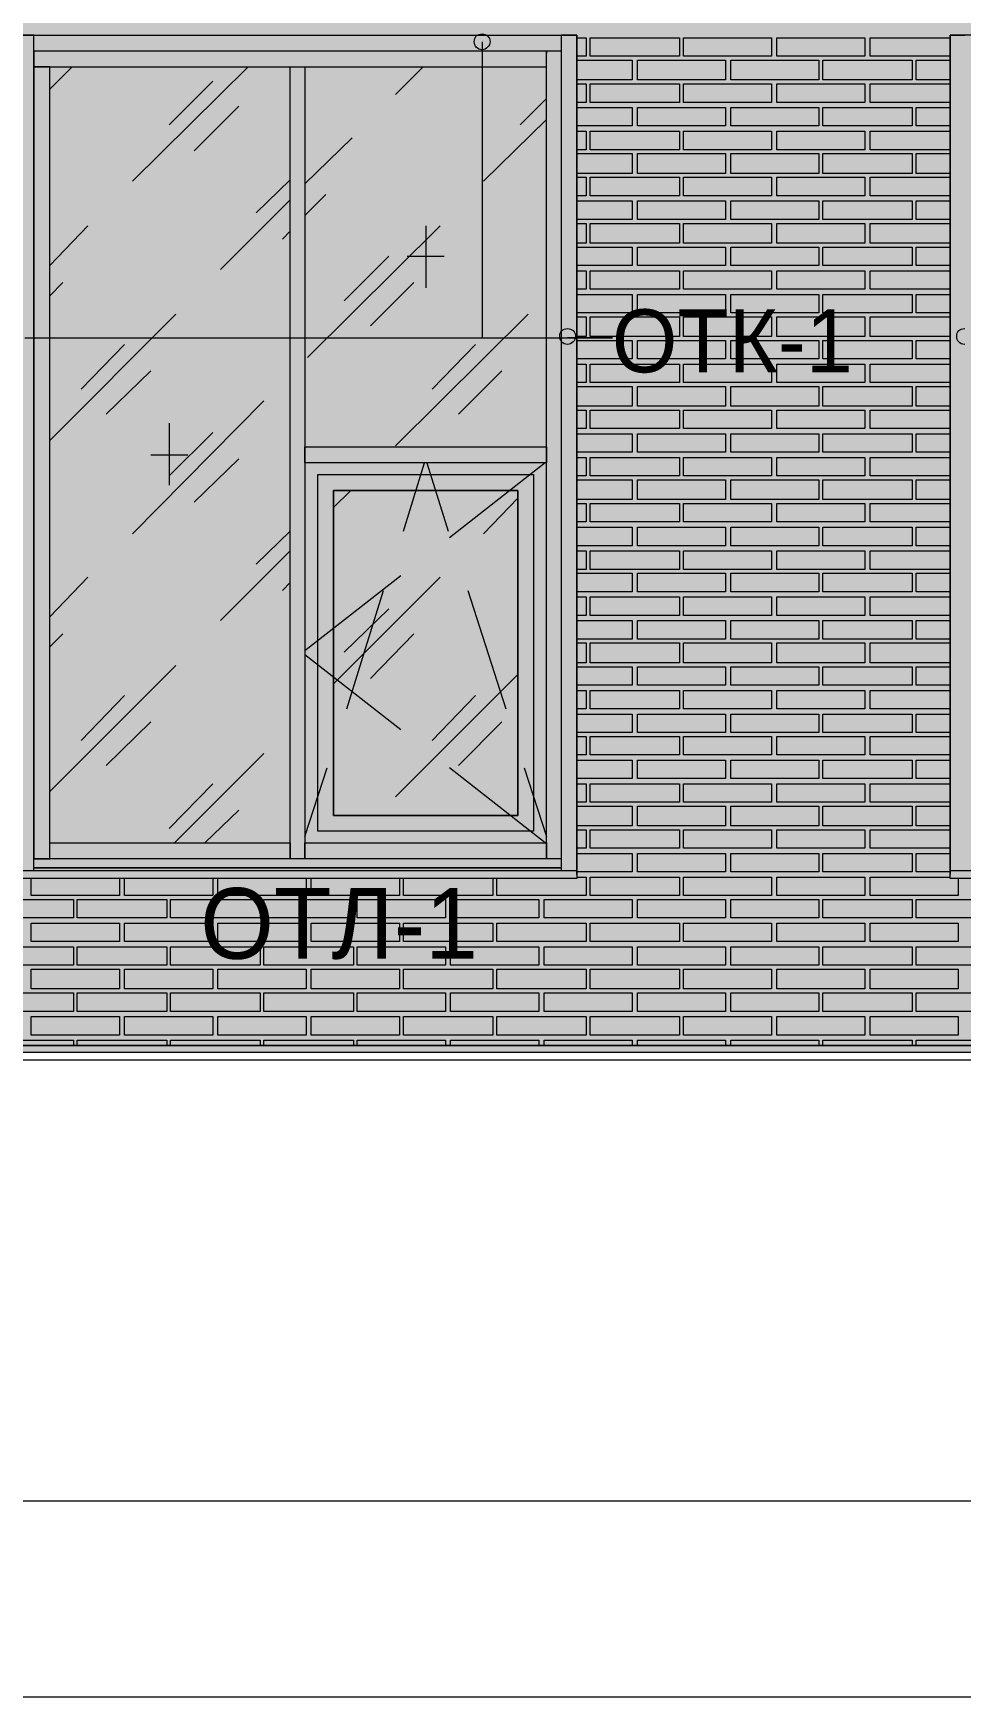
# Model space of a CAD drawing. Header units: millimetres. Extents: x -28928 to 100580, y -22867 to 36490.
# Drawn here: x 41034 to 44019, y 14249 to 19599 of the extents above; entities that cross this region are included whole.
import ezdxf

# ---------------------------------------------------------------- set-up
doc = ezdxf.new("R2010")
doc.units = ezdxf.units.MM
doc.layers.add('PDF _Геометрия', color=7, linetype='Continuous', true_color=0x8f8e8d)
doc.layers.add('PDF _Сплошная заливка', color=7, linetype='Continuous', true_color=0xffffff)
doc.layers.add('PDF _Текст', color=7, linetype='Continuous')

msp = doc.modelspace()

# ---------------------------------------------------------------- hatches: boundary and pattern name
at = {"layer": 'PDF _Сплошная заливка', "true_color": 0xdcd6cf, "transparency": 33554559}
msp.add_hatch(color=254, dxfattribs=at).paths.add_polyline_path([(19133.7, 30089.1), (19133.7, 16343.4), (52641.4, 16343.4), (52641.4, 30089.1)])

# ---------------------------------------------------------------- linework, layer by layer
at = {"layer": 'PDF _Геометрия', "color": 7, "lineweight": 9}
for points in [[(19133.7, 16343.4), (52641.4, 16343.4), (52641.4, 30089.1), (52641.4, 16343.4), (52662.6, 16343.4), (52662.6, 30089.1), (52662.6, 16343.4), (62173.4, 16343.4), (62173.4, 19592.6), (64271.8, 19592.6), (64271.8, 16343.4), (64868.4, 16343.4), (64868.4, 19592.6), (66268.7, 19592.6), (66268.7, 16343.4), (82239.9, 16343.4)], [(41036.4, 16906), (41036.4, 16969.5), (41036.4, 18243), (41036.4, 16944.1), (41087.2, 16944.1), (41087.2, 18243), (41087.2, 19491), (41036.4, 19491), (41036.4, 18243), (41036.4, 19516.4), (41036.4, 19592.6), (40985.7, 19592.6)], [(40985.7, 19592.6), (42783.7, 19592.6), (42783.7, 16893.4), (42783.7, 16969.5), (42783.7, 18243), (42783.7, 19516.4), (42783.7, 19592.6), (42733, 19592.6), (42733, 19516.4), (42733, 18243), (42733, 16944.1), (42686.4, 16944.1), (42686.4, 18243), (42686.4, 19516.4)], [(48778.7, 19592.6), (43985.3, 19592.6), (43985.3, 16893.4), (43985.3, 16969.5), (43985.3, 18243), (43985.3, 19516.4), (43985.3, 19592.6), (44031.8, 19592.6)], [(42479.1, 19571.4), (42479.1, 18619.5), (42898, 18619.5), (42754.1, 18619.5)], [(42686.4, 19541.8), (42686.4, 19533.4)], [(41087.2, 19419.1), (41159.1, 19491)], [(41353.7, 19123), (41726.1, 19491)], [(42199.9, 19402.2), (42288.7, 19491)], [(42733, 19516.4), (42733, 18243), (42733, 16969.5), (42733, 16906)], [(41472.2, 19304.9), (41611.8, 19444.5)], [(42601.8, 19304.9), (42686.4, 19389.5)], [(41552.6, 19220.3), (41696.4, 19364.1)], [(42483.4, 19123), (42686.4, 19321.8)], [(41908, 19114.5), (42060.3, 19262.6)], [(41751.4, 19021.4), (41861.4, 19127.2)], [(41637.2, 18839.5), (41861.4, 19063.7)], [(41908, 19013), (41975.7, 19080.7)], [(41087.2, 18852.2), (41209.9, 18979.1)], [(41836.1, 18936.8), (41861.4, 18962.2)], [(41916.4, 18556), (42343.7, 18979.1)], [(42297.2, 18979.1), (42297.2, 18780.3)], [(42034.9, 18738), (42178.7, 18881.8)], [(42238, 18881.8), (42356.4, 18881.8)], [(41087.2, 18754.9), (41129.5, 18797.2)], [(42119.5, 18657.6), (42259.1, 18797.2)], [(41087.2, 18289.5), (41493.4, 18695.7)], [(42199.9, 18272.6), (42627.2, 18695.7)], [(41006.8, 18619.5), (42898, 18619.5)], [(41188.7, 18454.5), (41328.4, 18598.4)], [(42318.4, 18454.5), (42458, 18598.4)], [(41269.1, 18374.1), (41413, 18513.7)], [(42403, 18374.1), (42542.6, 18513.7)], [(41353.7, 17989.1), (41776.8, 18416.4)], [(41472.2, 18344.5), (41472.2, 18145.7)], [(41472.2, 18175.3), (41611.8, 18314.9)], [(41413, 18243), (41531.4, 18243)], [(41552.6, 18090.7), (41696.4, 18230.3)], [(42225.3, 17997.6), (42293, 18217.6)], [(42301.4, 18217.6), (42369.1, 17997.6)], [(42682.2, 18217.6), (42373.4, 17976.4)], [(42001.1, 18073.7), (42056.1, 18128.7)], [(42483.4, 17989.1), (42593.4, 18103.4)], [(41751.4, 17891.8), (41861.4, 17997.6)], [(41637.2, 17709.9), (41861.4, 17934.1)], [(41087.2, 17722.6), (41209.9, 17849.5)], [(41836.1, 17807.2), (41861.4, 17832.6)], [(42216.8, 17853.7), (41908, 17612.6)], [(42001.1, 17506.8), (42343.7, 17849.5)], [(42043.4, 17426.4), (42161.8, 17807.2)], [(42432.6, 17807.2), (42555.3, 17426.4)], [(42034.9, 17608.4), (42178.7, 17748)], [(41087.2, 17625.3), (41129.5, 17667.6)], [(42119.5, 17523.7), (42259.1, 17667.6)], [(41087.2, 17159.9), (41493.4, 17566)], [(42216.8, 17358.7), (41908, 17599.9)], [(42199.9, 17143), (42593.4, 17536.4)], [(41188.7, 17324.9), (41328.4, 17468.7)], [(42318.4, 17324.9), (42458, 17468.7)], [(41269.1, 17244.5), (41413, 17384.1)], [(42403, 17244.5), (42542.6, 17384.1)], [(41489.1, 16994.9), (41776.8, 17282.6)], [(41908, 17016), (41979.9, 17236)], [(42682.2, 16994.9), (42373.4, 17236)], [(42614.5, 17236), (42686.4, 17016)], [(41472.2, 17041.4), (41611.8, 17185.3)], [(41586.4, 16994.9), (41696.4, 17100.7)], [(42733, 16944.1), (41036.4, 16944.1)], [(42733, 16914.5), (41036.4, 16914.5), (42733, 16914.5)], [(42733, 16914.5), (41036.4, 16914.5)], [(42783.7, 16906), (42783.7, 16906)], [(43985.3, 16906), (43985.3, 16906)], [(42783.7, 16884.9), (42783.7, 16880.7)], [(43985.3, 16880.7), (43985.3, 16884.9)], [(82117.2, 14536.8), (82117.2, 16296.8), (63269.1, 16296.8), (-22471.6, 16296.8)], [(19468, 14947.2), (19400.3, 14879.5), (52379.1, 14879.5), (52307.2, 14807.6)], [(-21642.4, 14249.1), (82028.4, 14249.1)]]:
    msp.add_lwpolyline(points, dxfattribs=at)
for points in [[(41886.8, 19541.8), (41036.4, 19541.8), (41036.4, 19491), (41886.8, 19491), (42686.4, 19491), (42686.4, 19541.8), (41886.8, 19541.8), (41061.8, 19541.8), (41036.4, 19541.8), (41036.4, 19592.6), (41061.8, 19592.6), (41886.8, 19592.6), (42707.6, 19592.6), (42733, 19592.6), (42733, 19541.8), (42707.6, 19541.8)], [(41908, 16944.1), (41861.4, 16944.1), (41087.2, 16944.1), (41087.2, 16994.9), (41861.4, 16994.9), (41861.4, 16944.1), (41861.4, 18243), (41861.4, 19491), (41908, 19491), (41908, 18243)], [(42686.4, 18217.6), (41908, 18217.6), (41908, 18268.4), (42686.4, 18268.4)], [(41950.3, 18179.5), (42644.1, 18179.5), (42644.1, 17033), (41950.3, 17033)], [(42644.1, 18179.5), (42644.1, 17033), (41950.3, 17033), (41950.3, 18179.5)], [(42593.4, 18128.7), (42001.1, 18128.7), (42001.1, 17083.7), (42593.4, 17083.7)], [(42001.1, 17083.7), (42001.1, 18128.7), (42593.4, 18128.7), (42593.4, 17083.7)], [(42686.4, 16944.1), (41908, 16944.1), (41908, 16994.9), (42686.4, 16994.9)], [(42783.7, 16880.7), (40985.7, 16880.7), (40985.7, 16906), (42783.7, 16906)], [(48778.7, 16880.7), (43985.3, 16880.7), (43985.3, 16906), (48778.7, 16906)], [(62173.4, 16322.2), (62173.4, 16343.4), (-17276.3, 16343.4), (19112.6, 16343.4), (-17276.3, 16343.4), (-17276.3, 16322.2)], [(19133.7, 16343.4), (52641.4, 16343.4)]]:
    msp.add_lwpolyline(points, close=True, dxfattribs=at)
at = {"layer": 'PDF _Геометрия', "lineweight": 9}
for points in [[(42783.7, 19584.1), (42813.4, 19584.1), (42813.4, 19524.9), (42783.7, 19524.9)], [(43985.3, 19524.9), (43727.2, 19524.9), (43727.2, 19584.1), (43985.3, 19584.1)], [(42783.7, 19512.2), (42817.6, 19512.2), (42961.4, 19512.2), (42961.4, 19448.7), (42817.6, 19448.7), (42783.7, 19448.7)], [(43985.3, 19448.7), (43875.3, 19448.7), (43875.3, 19512.2), (43985.3, 19512.2)], [(42783.7, 19436), (42813.4, 19436), (42813.4, 19376.8), (42783.7, 19376.8)], [(43985.3, 19376.8), (43727.2, 19376.8), (43727.2, 19436), (43985.3, 19436)], [(42783.7, 19359.9), (42817.6, 19359.9), (42961.4, 19359.9), (42961.4, 19300.7), (42817.6, 19300.7), (42783.7, 19300.7)], [(43985.3, 19300.7), (43875.3, 19300.7), (43875.3, 19359.9), (43985.3, 19359.9)], [(42783.7, 19283.7), (42813.4, 19283.7), (42813.4, 19224.5), (42783.7, 19224.5)], [(43985.3, 19224.5), (43727.2, 19224.5), (43727.2, 19283.7), (43985.3, 19283.7)], [(42783.7, 19211.8), (42817.6, 19211.8), (42961.4, 19211.8), (42961.4, 19148.4), (42817.6, 19148.4), (42783.7, 19148.4)], [(43985.3, 19148.4), (43875.3, 19148.4), (43875.3, 19211.8), (43985.3, 19211.8)], [(42783.7, 19135.7), (42813.4, 19135.7), (42813.4, 19076.4), (42783.7, 19076.4)], [(43985.3, 19076.4), (43727.2, 19076.4), (43727.2, 19135.7), (43985.3, 19135.7)], [(42783.7, 19059.5), (42817.6, 19059.5), (42961.4, 19059.5), (42961.4, 19000.3), (42817.6, 19000.3), (42783.7, 19000.3)], [(43985.3, 19000.3), (43875.3, 19000.3), (43875.3, 19059.5), (43985.3, 19059.5)], [(42783.7, 18987.6), (42813.4, 18987.6), (42813.4, 18924.1), (42783.7, 18924.1)], [(43985.3, 18924.1), (43727.2, 18924.1), (43727.2, 18987.6), (43985.3, 18987.6)], [(42783.7, 18911.4), (42817.6, 18911.4), (42961.4, 18911.4), (42961.4, 18852.2), (42817.6, 18852.2), (42783.7, 18852.2)], [(43985.3, 18852.2), (43875.3, 18852.2), (43875.3, 18911.4), (43985.3, 18911.4)], [(42783.7, 18835.3), (42813.4, 18835.3), (42813.4, 18776), (42783.7, 18776)], [(43985.3, 18776), (43727.2, 18776), (43727.2, 18835.3), (43985.3, 18835.3)], [(42783.7, 18759.1), (42817.6, 18759.1), (42961.4, 18759.1), (42961.4, 18699.9), (42817.6, 18699.9), (42783.7, 18699.9)], [(43985.3, 18699.9), (43875.3, 18699.9), (43875.3, 18759.1), (43985.3, 18759.1)], [(42783.7, 18687.2), (42813.4, 18687.2), (42813.4, 18623.7), (42783.7, 18623.7)], [(43985.3, 18623.7), (43727.2, 18623.7), (43727.2, 18687.2), (43985.3, 18687.2)], [(42783.7, 18611), (42817.6, 18611), (42961.4, 18611), (42961.4, 18551.8), (42817.6, 18551.8), (42783.7, 18551.8)], [(43985.3, 18551.8), (43875.3, 18551.8), (43875.3, 18611), (43985.3, 18611)], [(42783.7, 18534.9), (42813.4, 18534.9), (42813.4, 18475.7), (42783.7, 18475.7)], [(43985.3, 18475.7), (43727.2, 18475.7), (43727.2, 18534.9), (43985.3, 18534.9)], [(42783.7, 18463), (42817.6, 18463), (42961.4, 18463), (42961.4, 18399.5), (42817.6, 18399.5), (42783.7, 18399.5)], [(43985.3, 18399.5), (43875.3, 18399.5), (43875.3, 18463), (43985.3, 18463)], [(42783.7, 18386.8), (42813.4, 18386.8), (42813.4, 18327.6), (42783.7, 18327.6)], [(43985.3, 18327.6), (43727.2, 18327.6), (43727.2, 18386.8), (43985.3, 18386.8)], [(42783.7, 18310.7), (42817.6, 18310.7), (42961.4, 18310.7), (42961.4, 18251.4), (42817.6, 18251.4), (42783.7, 18251.4)], [(43985.3, 18251.4), (43875.3, 18251.4), (43875.3, 18310.7), (43985.3, 18310.7)], [(42783.7, 18234.5), (42813.4, 18234.5), (42813.4, 18175.3), (42783.7, 18175.3)], [(43985.3, 18175.3), (43727.2, 18175.3), (43727.2, 18234.5), (43985.3, 18234.5)], [(42783.7, 18162.6), (42817.6, 18162.6), (42961.4, 18162.6), (42961.4, 18099.1), (42817.6, 18099.1), (42783.7, 18099.1)], [(43985.3, 18099.1), (43875.3, 18099.1), (43875.3, 18162.6), (43985.3, 18162.6)], [(42783.7, 18086.4), (42813.4, 18086.4), (42813.4, 18027.2), (42783.7, 18027.2)], [(43985.3, 18027.2), (43727.2, 18027.2), (43727.2, 18086.4), (43985.3, 18086.4)], [(42783.7, 18010.3), (42817.6, 18010.3), (42961.4, 18010.3), (42961.4, 17951), (42817.6, 17951), (42783.7, 17951)], [(43985.3, 17951), (43875.3, 17951), (43875.3, 18010.3), (43985.3, 18010.3)], [(42783.7, 17934.1), (42813.4, 17934.1), (42813.4, 17874.9), (42783.7, 17874.9)], [(43985.3, 17874.9), (43727.2, 17874.9), (43727.2, 17934.1), (43985.3, 17934.1)], [(42783.7, 17862.2), (42817.6, 17862.2), (42961.4, 17862.2), (42961.4, 17803), (42817.6, 17803), (42783.7, 17803)], [(43985.3, 17803), (43875.3, 17803), (43875.3, 17862.2), (43985.3, 17862.2)], [(42783.7, 17786), (42813.4, 17786), (42813.4, 17726.8), (42783.7, 17726.8)], [(43985.3, 17726.8), (43727.2, 17726.8), (43727.2, 17786), (43985.3, 17786)], [(42783.7, 17709.9), (42817.6, 17709.9), (42961.4, 17709.9), (42961.4, 17650.7), (42817.6, 17650.7), (42783.7, 17650.7)], [(43985.3, 17650.7), (43875.3, 17650.7), (43875.3, 17709.9), (43985.3, 17709.9)], [(42783.7, 17638), (42813.4, 17638), (42813.4, 17574.5), (42783.7, 17574.5)], [(43985.3, 17574.5), (43727.2, 17574.5), (43727.2, 17638), (43985.3, 17638)], [(42783.7, 17561.8), (42817.6, 17561.8), (42961.4, 17561.8), (42961.4, 17502.6), (42817.6, 17502.6), (42783.7, 17502.6)], [(43985.3, 17502.6), (43875.3, 17502.6), (43875.3, 17561.8), (43985.3, 17561.8)], [(42783.7, 17485.7), (42813.4, 17485.7), (42813.4, 17426.4), (42783.7, 17426.4)], [(43985.3, 17426.4), (43727.2, 17426.4), (43727.2, 17485.7), (43985.3, 17485.7)], [(42783.7, 17409.5), (42817.6, 17409.5), (42961.4, 17409.5), (42961.4, 17350.3), (42817.6, 17350.3), (42783.7, 17350.3)], [(43985.3, 17350.3), (43875.3, 17350.3), (43875.3, 17409.5), (43985.3, 17409.5)], [(42783.7, 17337.6), (42813.4, 17337.6), (42813.4, 17278.4), (42783.7, 17278.4)], [(43985.3, 17278.4), (43727.2, 17278.4), (43727.2, 17337.6), (43985.3, 17337.6)], [(42783.7, 17261.4), (42817.6, 17261.4), (42961.4, 17261.4), (42961.4, 17202.2), (42817.6, 17202.2), (42783.7, 17202.2)], [(43985.3, 17202.2), (43875.3, 17202.2), (43875.3, 17261.4), (43985.3, 17261.4)], [(42783.7, 17185.3), (42813.4, 17185.3), (42813.4, 17126), (42783.7, 17126)], [(43985.3, 17126), (43727.2, 17126), (43727.2, 17185.3), (43985.3, 17185.3)], [(42783.7, 17113.4), (42817.6, 17113.4), (42961.4, 17113.4), (42961.4, 17049.9), (42817.6, 17049.9), (42783.7, 17049.9)], [(43985.3, 17049.9), (43875.3, 17049.9), (43875.3, 17113.4), (43985.3, 17113.4)], [(42783.7, 17037.2), (42813.4, 17037.2), (42813.4, 16978), (42783.7, 16978)], [(43985.3, 16978), (43727.2, 16978), (43727.2, 17037.2), (43985.3, 17037.2)], [(42783.7, 16961), (42817.6, 16961), (42961.4, 16961), (42961.4, 16901.8), (42817.6, 16901.8), (42783.7, 16901.8)], [(43985.3, 16901.8), (43875.3, 16901.8), (43875.3, 16961), (43985.3, 16961)], [(41311.4, 16880.7), (41311.4, 16825.7), (41028, 16825.7), (41028, 16880.7)], [(41611.8, 16880.7), (41611.8, 16825.7), (41328.4, 16825.7), (41328.4, 16880.7)], [(41912.2, 16880.7), (41912.2, 16825.7), (41628.7, 16825.7), (41628.7, 16880.7)], [(42212.6, 16880.7), (42212.6, 16825.7), (41929.1, 16825.7), (41929.1, 16880.7)], [(42513, 16880.7), (42513, 16825.7), (42225.3, 16825.7), (42225.3, 16880.7)], [(42783.7, 16884.9), (42813.4, 16884.9), (42813.4, 16825.7), (42525.7, 16825.7), (42525.7, 16880.7)], [(44010.7, 16880.7), (44010.7, 16825.7), (43727.2, 16825.7), (43727.2, 16884.9), (43985.3, 16884.9)], [(40879.9, 16343.4), (40879.9, 16360.3), (41019.5, 16360.3), (41163.4, 16360.3), (41163.4, 16343.4)], [(41176.1, 16343.4), (41176.1, 16360.3), (41319.9, 16360.3), (41463.7, 16360.3), (41463.7, 16343.4)], [(41476.4, 16343.4), (41476.4, 16360.3), (41620.3, 16360.3), (41764.1, 16360.3), (41764.1, 16343.4)], [(41776.8, 16343.4), (41776.8, 16360.3), (41920.7, 16360.3), (42064.5, 16360.3), (42064.5, 16343.4)], [(42077.2, 16343.4), (42077.2, 16360.3), (42221.1, 16360.3), (42360.7, 16360.3), (42360.7, 16343.4)], [(42377.6, 16343.4), (42377.6, 16360.3), (42521.4, 16360.3), (42661.1, 16360.3), (42661.1, 16343.4)], [(42678, 16343.4), (42678, 16360.3), (42817.6, 16360.3), (42961.4, 16360.3), (42961.4, 16343.4)], [(42978.4, 16343.4), (42978.4, 16360.3), (43118, 16360.3), (43261.8, 16360.3), (43261.8, 16343.4)], [(43278.7, 16343.4), (43278.7, 16360.3), (43418.4, 16360.3), (43562.2, 16360.3), (43562.2, 16343.4)], [(43574.9, 16343.4), (43574.9, 16360.3), (43718.7, 16360.3), (43862.6, 16360.3), (43862.6, 16343.4)], [(43875.3, 16343.4), (43875.3, 16360.3), (44019.1, 16360.3), (44163, 16360.3), (44163, 16343.4)]]:
    msp.add_lwpolyline(points, dxfattribs=at)
for points in [[(43113.7, 19584.1), (43113.7, 19524.9), (42826.1, 19524.9), (42826.1, 19584.1)], [(43409.9, 19584.1), (43409.9, 19524.9), (43126.4, 19524.9), (43126.4, 19584.1)], [(43710.3, 19584.1), (43710.3, 19524.9), (43426.8, 19524.9), (43426.8, 19584.1)], [(43261.8, 19448.7), (43118, 19448.7), (42978.4, 19448.7), (42978.4, 19512.2), (43118, 19512.2), (43261.8, 19512.2)], [(43562.2, 19448.7), (43418.4, 19448.7), (43278.7, 19448.7), (43278.7, 19512.2), (43418.4, 19512.2), (43562.2, 19512.2)], [(43862.6, 19448.7), (43718.7, 19448.7), (43574.9, 19448.7), (43574.9, 19512.2), (43718.7, 19512.2), (43862.6, 19512.2)], [(43113.7, 19436), (43113.7, 19376.8), (42826.1, 19376.8), (42826.1, 19436)], [(43409.9, 19436), (43409.9, 19376.8), (43126.4, 19376.8), (43126.4, 19436)], [(43710.3, 19436), (43710.3, 19376.8), (43426.8, 19376.8), (43426.8, 19436)], [(43261.8, 19300.7), (43118, 19300.7), (42978.4, 19300.7), (42978.4, 19359.9), (43118, 19359.9), (43261.8, 19359.9)], [(43562.2, 19300.7), (43418.4, 19300.7), (43278.7, 19300.7), (43278.7, 19359.9), (43418.4, 19359.9), (43562.2, 19359.9)], [(43862.6, 19300.7), (43718.7, 19300.7), (43574.9, 19300.7), (43574.9, 19359.9), (43718.7, 19359.9), (43862.6, 19359.9)], [(43113.7, 19283.7), (43113.7, 19224.5), (42826.1, 19224.5), (42826.1, 19283.7)], [(43409.9, 19283.7), (43409.9, 19224.5), (43126.4, 19224.5), (43126.4, 19283.7)], [(43710.3, 19283.7), (43710.3, 19224.5), (43426.8, 19224.5), (43426.8, 19283.7)], [(43261.8, 19148.4), (43118, 19148.4), (42978.4, 19148.4), (42978.4, 19211.8), (43118, 19211.8), (43261.8, 19211.8)], [(43562.2, 19148.4), (43418.4, 19148.4), (43278.7, 19148.4), (43278.7, 19211.8), (43418.4, 19211.8), (43562.2, 19211.8)], [(43862.6, 19148.4), (43718.7, 19148.4), (43574.9, 19148.4), (43574.9, 19211.8), (43718.7, 19211.8), (43862.6, 19211.8)], [(43113.7, 19135.7), (43113.7, 19076.4), (42826.1, 19076.4), (42826.1, 19135.7)], [(43409.9, 19135.7), (43409.9, 19076.4), (43126.4, 19076.4), (43126.4, 19135.7)], [(43710.3, 19135.7), (43710.3, 19076.4), (43426.8, 19076.4), (43426.8, 19135.7)], [(43261.8, 19000.3), (43118, 19000.3), (42978.4, 19000.3), (42978.4, 19059.5), (43118, 19059.5), (43261.8, 19059.5)], [(43562.2, 19000.3), (43418.4, 19000.3), (43278.7, 19000.3), (43278.7, 19059.5), (43418.4, 19059.5), (43562.2, 19059.5)], [(43862.6, 19000.3), (43718.7, 19000.3), (43574.9, 19000.3), (43574.9, 19059.5), (43718.7, 19059.5), (43862.6, 19059.5)], [(43113.7, 18987.6), (43113.7, 18924.1), (42826.1, 18924.1), (42826.1, 18987.6)], [(43409.9, 18987.6), (43409.9, 18924.1), (43126.4, 18924.1), (43126.4, 18987.6)], [(43710.3, 18987.6), (43710.3, 18924.1), (43426.8, 18924.1), (43426.8, 18987.6)], [(43261.8, 18852.2), (43118, 18852.2), (42978.4, 18852.2), (42978.4, 18911.4), (43118, 18911.4), (43261.8, 18911.4)], [(43562.2, 18852.2), (43418.4, 18852.2), (43278.7, 18852.2), (43278.7, 18911.4), (43418.4, 18911.4), (43562.2, 18911.4)], [(43862.6, 18852.2), (43718.7, 18852.2), (43574.9, 18852.2), (43574.9, 18911.4), (43718.7, 18911.4), (43862.6, 18911.4)], [(43113.7, 18835.3), (43113.7, 18776), (42826.1, 18776), (42826.1, 18835.3)], [(43409.9, 18835.3), (43409.9, 18776), (43126.4, 18776), (43126.4, 18835.3)], [(43710.3, 18835.3), (43710.3, 18776), (43426.8, 18776), (43426.8, 18835.3)], [(43261.8, 18699.9), (43118, 18699.9), (42978.4, 18699.9), (42978.4, 18759.1), (43118, 18759.1), (43261.8, 18759.1)], [(43562.2, 18699.9), (43418.4, 18699.9), (43278.7, 18699.9), (43278.7, 18759.1), (43418.4, 18759.1), (43562.2, 18759.1)], [(43862.6, 18699.9), (43718.7, 18699.9), (43574.9, 18699.9), (43574.9, 18759.1), (43718.7, 18759.1), (43862.6, 18759.1)], [(43113.7, 18687.2), (43113.7, 18623.7), (42826.1, 18623.7), (42826.1, 18687.2)], [(43409.9, 18687.2), (43409.9, 18623.7), (43126.4, 18623.7), (43126.4, 18687.2)], [(43710.3, 18687.2), (43710.3, 18623.7), (43426.8, 18623.7), (43426.8, 18687.2)], [(43261.8, 18551.8), (43118, 18551.8), (42978.4, 18551.8), (42978.4, 18611), (43118, 18611), (43261.8, 18611)], [(43562.2, 18551.8), (43418.4, 18551.8), (43278.7, 18551.8), (43278.7, 18611), (43418.4, 18611), (43562.2, 18611)], [(43862.6, 18551.8), (43718.7, 18551.8), (43574.9, 18551.8), (43574.9, 18611), (43718.7, 18611), (43862.6, 18611)], [(43113.7, 18534.9), (43113.7, 18475.7), (42826.1, 18475.7), (42826.1, 18534.9)], [(43409.9, 18534.9), (43409.9, 18475.7), (43126.4, 18475.7), (43126.4, 18534.9)], [(43710.3, 18534.9), (43710.3, 18475.7), (43426.8, 18475.7), (43426.8, 18534.9)], [(43261.8, 18399.5), (43118, 18399.5), (42978.4, 18399.5), (42978.4, 18463), (43118, 18463), (43261.8, 18463)], [(43562.2, 18399.5), (43418.4, 18399.5), (43278.7, 18399.5), (43278.7, 18463), (43418.4, 18463), (43562.2, 18463)], [(43862.6, 18399.5), (43718.7, 18399.5), (43574.9, 18399.5), (43574.9, 18463), (43718.7, 18463), (43862.6, 18463)], [(43113.7, 18386.8), (43113.7, 18327.6), (42826.1, 18327.6), (42826.1, 18386.8)], [(43409.9, 18386.8), (43409.9, 18327.6), (43126.4, 18327.6), (43126.4, 18386.8)], [(43710.3, 18386.8), (43710.3, 18327.6), (43426.8, 18327.6), (43426.8, 18386.8)], [(43261.8, 18251.4), (43118, 18251.4), (42978.4, 18251.4), (42978.4, 18310.7), (43118, 18310.7), (43261.8, 18310.7)], [(43562.2, 18251.4), (43418.4, 18251.4), (43278.7, 18251.4), (43278.7, 18310.7), (43418.4, 18310.7), (43562.2, 18310.7)], [(43862.6, 18251.4), (43718.7, 18251.4), (43574.9, 18251.4), (43574.9, 18310.7), (43718.7, 18310.7), (43862.6, 18310.7)], [(43113.7, 18234.5), (43113.7, 18175.3), (42826.1, 18175.3), (42826.1, 18234.5)], [(43409.9, 18234.5), (43409.9, 18175.3), (43126.4, 18175.3), (43126.4, 18234.5)], [(43710.3, 18234.5), (43710.3, 18175.3), (43426.8, 18175.3), (43426.8, 18234.5)], [(43261.8, 18099.1), (43118, 18099.1), (42978.4, 18099.1), (42978.4, 18162.6), (43118, 18162.6), (43261.8, 18162.6)], [(43562.2, 18099.1), (43418.4, 18099.1), (43278.7, 18099.1), (43278.7, 18162.6), (43418.4, 18162.6), (43562.2, 18162.6)], [(43862.6, 18099.1), (43718.7, 18099.1), (43574.9, 18099.1), (43574.9, 18162.6), (43718.7, 18162.6), (43862.6, 18162.6)], [(43113.7, 18086.4), (43113.7, 18027.2), (42826.1, 18027.2), (42826.1, 18086.4)], [(43409.9, 18086.4), (43409.9, 18027.2), (43126.4, 18027.2), (43126.4, 18086.4)], [(43710.3, 18086.4), (43710.3, 18027.2), (43426.8, 18027.2), (43426.8, 18086.4)], [(43261.8, 17951), (43118, 17951), (42978.4, 17951), (42978.4, 18010.3), (43118, 18010.3), (43261.8, 18010.3)], [(43562.2, 17951), (43418.4, 17951), (43278.7, 17951), (43278.7, 18010.3), (43418.4, 18010.3), (43562.2, 18010.3)], [(43862.6, 17951), (43718.7, 17951), (43574.9, 17951), (43574.9, 18010.3), (43718.7, 18010.3), (43862.6, 18010.3)], [(43113.7, 17934.1), (43113.7, 17874.9), (42826.1, 17874.9), (42826.1, 17934.1)], [(43409.9, 17934.1), (43409.9, 17874.9), (43126.4, 17874.9), (43126.4, 17934.1)], [(43710.3, 17934.1), (43710.3, 17874.9), (43426.8, 17874.9), (43426.8, 17934.1)], [(43261.8, 17803), (43118, 17803), (42978.4, 17803), (42978.4, 17862.2), (43118, 17862.2), (43261.8, 17862.2)], [(43562.2, 17803), (43418.4, 17803), (43278.7, 17803), (43278.7, 17862.2), (43418.4, 17862.2), (43562.2, 17862.2)], [(43862.6, 17803), (43718.7, 17803), (43574.9, 17803), (43574.9, 17862.2), (43718.7, 17862.2), (43862.6, 17862.2)], [(43113.7, 17786), (43113.7, 17726.8), (42826.1, 17726.8), (42826.1, 17786)], [(43409.9, 17786), (43409.9, 17726.8), (43126.4, 17726.8), (43126.4, 17786)], [(43710.3, 17786), (43710.3, 17726.8), (43426.8, 17726.8), (43426.8, 17786)], [(43261.8, 17650.7), (43118, 17650.7), (42978.4, 17650.7), (42978.4, 17709.9), (43118, 17709.9), (43261.8, 17709.9)], [(43562.2, 17650.7), (43418.4, 17650.7), (43278.7, 17650.7), (43278.7, 17709.9), (43418.4, 17709.9), (43562.2, 17709.9)], [(43862.6, 17650.7), (43718.7, 17650.7), (43574.9, 17650.7), (43574.9, 17709.9), (43718.7, 17709.9), (43862.6, 17709.9)], [(43113.7, 17638), (43113.7, 17574.5), (42826.1, 17574.5), (42826.1, 17638)], [(43409.9, 17638), (43409.9, 17574.5), (43126.4, 17574.5), (43126.4, 17638)], [(43710.3, 17638), (43710.3, 17574.5), (43426.8, 17574.5), (43426.8, 17638)], [(43261.8, 17502.6), (43118, 17502.6), (42978.4, 17502.6), (42978.4, 17561.8), (43118, 17561.8), (43261.8, 17561.8)], [(43562.2, 17502.6), (43418.4, 17502.6), (43278.7, 17502.6), (43278.7, 17561.8), (43418.4, 17561.8), (43562.2, 17561.8)], [(43862.6, 17502.6), (43718.7, 17502.6), (43574.9, 17502.6), (43574.9, 17561.8), (43718.7, 17561.8), (43862.6, 17561.8)], [(43113.7, 17485.7), (43113.7, 17426.4), (42826.1, 17426.4), (42826.1, 17485.7)], [(43409.9, 17485.7), (43409.9, 17426.4), (43126.4, 17426.4), (43126.4, 17485.7)], [(43710.3, 17485.7), (43710.3, 17426.4), (43426.8, 17426.4), (43426.8, 17485.7)], [(43261.8, 17350.3), (43118, 17350.3), (42978.4, 17350.3), (42978.4, 17409.5), (43118, 17409.5), (43261.8, 17409.5)], [(43562.2, 17350.3), (43418.4, 17350.3), (43278.7, 17350.3), (43278.7, 17409.5), (43418.4, 17409.5), (43562.2, 17409.5)], [(43862.6, 17350.3), (43718.7, 17350.3), (43574.9, 17350.3), (43574.9, 17409.5), (43718.7, 17409.5), (43862.6, 17409.5)], [(43113.7, 17337.6), (43113.7, 17278.4), (42826.1, 17278.4), (42826.1, 17337.6)], [(43409.9, 17337.6), (43409.9, 17278.4), (43126.4, 17278.4), (43126.4, 17337.6)], [(43710.3, 17337.6), (43710.3, 17278.4), (43426.8, 17278.4), (43426.8, 17337.6)], [(43261.8, 17202.2), (43118, 17202.2), (42978.4, 17202.2), (42978.4, 17261.4), (43118, 17261.4), (43261.8, 17261.4)], [(43562.2, 17202.2), (43418.4, 17202.2), (43278.7, 17202.2), (43278.7, 17261.4), (43418.4, 17261.4), (43562.2, 17261.4)], [(43862.6, 17202.2), (43718.7, 17202.2), (43574.9, 17202.2), (43574.9, 17261.4), (43718.7, 17261.4), (43862.6, 17261.4)], [(43113.7, 17185.3), (43113.7, 17126), (42826.1, 17126), (42826.1, 17185.3)], [(43409.9, 17185.3), (43409.9, 17126), (43126.4, 17126), (43126.4, 17185.3)], [(43710.3, 17185.3), (43710.3, 17126), (43426.8, 17126), (43426.8, 17185.3)], [(43261.8, 17049.9), (43118, 17049.9), (42978.4, 17049.9), (42978.4, 17113.4), (43118, 17113.4), (43261.8, 17113.4)], [(43562.2, 17049.9), (43418.4, 17049.9), (43278.7, 17049.9), (43278.7, 17113.4), (43418.4, 17113.4), (43562.2, 17113.4)], [(43862.6, 17049.9), (43718.7, 17049.9), (43574.9, 17049.9), (43574.9, 17113.4), (43718.7, 17113.4), (43862.6, 17113.4)], [(43113.7, 17037.2), (43113.7, 16978), (42826.1, 16978), (42826.1, 17037.2)], [(43409.9, 17037.2), (43409.9, 16978), (43126.4, 16978), (43126.4, 17037.2)], [(43710.3, 17037.2), (43710.3, 16978), (43426.8, 16978), (43426.8, 17037.2)], [(43261.8, 16901.8), (43118, 16901.8), (42978.4, 16901.8), (42978.4, 16961), (43118, 16961), (43261.8, 16961)], [(43562.2, 16901.8), (43418.4, 16901.8), (43278.7, 16901.8), (43278.7, 16961), (43418.4, 16961), (43562.2, 16961)], [(43862.6, 16901.8), (43718.7, 16901.8), (43574.9, 16901.8), (43574.9, 16961), (43718.7, 16961), (43862.6, 16961)], [(43113.7, 16884.9), (43113.7, 16825.7), (42826.1, 16825.7), (42826.1, 16884.9)], [(43409.9, 16884.9), (43409.9, 16825.7), (43126.4, 16825.7), (43126.4, 16884.9)], [(43710.3, 16884.9), (43710.3, 16825.7), (43426.8, 16825.7), (43426.8, 16884.9)], [(41163.4, 16753.7), (41019.5, 16753.7), (40879.9, 16753.7), (40879.9, 16813), (41019.5, 16813), (41163.4, 16813)], [(41463.7, 16753.7), (41319.9, 16753.7), (41176.1, 16753.7), (41176.1, 16813), (41319.9, 16813), (41463.7, 16813)], [(41764.1, 16753.7), (41620.3, 16753.7), (41476.4, 16753.7), (41476.4, 16813), (41620.3, 16813), (41764.1, 16813)], [(42064.5, 16753.7), (41920.7, 16753.7), (41776.8, 16753.7), (41776.8, 16813), (41920.7, 16813), (42064.5, 16813)], [(42360.7, 16753.7), (42221.1, 16753.7), (42077.2, 16753.7), (42077.2, 16813), (42221.1, 16813), (42360.7, 16813)], [(42661.1, 16753.7), (42521.4, 16753.7), (42377.6, 16753.7), (42377.6, 16813), (42521.4, 16813), (42661.1, 16813)], [(42961.4, 16753.7), (42817.6, 16753.7), (42678, 16753.7), (42678, 16813), (42817.6, 16813), (42961.4, 16813)], [(43261.8, 16753.7), (43118, 16753.7), (42978.4, 16753.7), (42978.4, 16813), (43118, 16813), (43261.8, 16813)], [(43562.2, 16753.7), (43418.4, 16753.7), (43278.7, 16753.7), (43278.7, 16813), (43418.4, 16813), (43562.2, 16813)], [(43862.6, 16753.7), (43718.7, 16753.7), (43574.9, 16753.7), (43574.9, 16813), (43718.7, 16813), (43862.6, 16813)], [(44163, 16753.7), (44019.1, 16753.7), (43875.3, 16753.7), (43875.3, 16813), (44019.1, 16813), (44163, 16813)], [(41311.4, 16736.8), (41311.4, 16677.6), (41028, 16677.6), (41028, 16736.8)], [(41611.8, 16736.8), (41611.8, 16677.6), (41328.4, 16677.6), (41328.4, 16736.8)], [(41912.2, 16736.8), (41912.2, 16677.6), (41628.7, 16677.6), (41628.7, 16736.8)], [(42212.6, 16736.8), (42212.6, 16677.6), (41929.1, 16677.6), (41929.1, 16736.8)], [(42513, 16736.8), (42513, 16677.6), (42225.3, 16677.6), (42225.3, 16736.8)], [(42813.4, 16736.8), (42813.4, 16677.6), (42525.7, 16677.6), (42525.7, 16736.8)], [(43113.7, 16736.8), (43113.7, 16677.6), (42826.1, 16677.6), (42826.1, 16736.8)], [(43409.9, 16736.8), (43409.9, 16677.6), (43126.4, 16677.6), (43126.4, 16736.8)], [(43710.3, 16736.8), (43710.3, 16677.6), (43426.8, 16677.6), (43426.8, 16736.8)], [(44010.7, 16736.8), (44010.7, 16677.6), (43727.2, 16677.6), (43727.2, 16736.8)], [(41163.4, 16601.4), (41019.5, 16601.4), (40879.9, 16601.4), (40879.9, 16660.7), (41019.5, 16660.7), (41163.4, 16660.7)], [(41463.7, 16601.4), (41319.9, 16601.4), (41176.1, 16601.4), (41176.1, 16660.7), (41319.9, 16660.7), (41463.7, 16660.7)], [(41764.1, 16601.4), (41620.3, 16601.4), (41476.4, 16601.4), (41476.4, 16660.7), (41620.3, 16660.7), (41764.1, 16660.7)], [(42064.5, 16601.4), (41920.7, 16601.4), (41776.8, 16601.4), (41776.8, 16660.7), (41920.7, 16660.7), (42064.5, 16660.7)], [(42360.7, 16601.4), (42221.1, 16601.4), (42077.2, 16601.4), (42077.2, 16660.7), (42221.1, 16660.7), (42360.7, 16660.7)], [(42661.1, 16601.4), (42521.4, 16601.4), (42377.6, 16601.4), (42377.6, 16660.7), (42521.4, 16660.7), (42661.1, 16660.7)], [(42961.4, 16601.4), (42817.6, 16601.4), (42678, 16601.4), (42678, 16660.7), (42817.6, 16660.7), (42961.4, 16660.7)], [(43261.8, 16601.4), (43118, 16601.4), (42978.4, 16601.4), (42978.4, 16660.7), (43118, 16660.7), (43261.8, 16660.7)], [(43562.2, 16601.4), (43418.4, 16601.4), (43278.7, 16601.4), (43278.7, 16660.7), (43418.4, 16660.7), (43562.2, 16660.7)], [(43862.6, 16601.4), (43718.7, 16601.4), (43574.9, 16601.4), (43574.9, 16660.7), (43718.7, 16660.7), (43862.6, 16660.7)], [(44163, 16601.4), (44019.1, 16601.4), (43875.3, 16601.4), (43875.3, 16660.7), (44019.1, 16660.7), (44163, 16660.7)], [(41311.4, 16588.7), (41311.4, 16525.3), (41028, 16525.3), (41028, 16588.7)], [(41611.8, 16588.7), (41611.8, 16525.3), (41328.4, 16525.3), (41328.4, 16588.7)], [(41912.2, 16588.7), (41912.2, 16525.3), (41628.7, 16525.3), (41628.7, 16588.7)], [(42212.6, 16588.7), (42212.6, 16525.3), (41929.1, 16525.3), (41929.1, 16588.7)], [(42513, 16588.7), (42513, 16525.3), (42225.3, 16525.3), (42225.3, 16588.7)], [(42813.4, 16588.7), (42813.4, 16525.3), (42525.7, 16525.3), (42525.7, 16588.7)], [(43113.7, 16588.7), (43113.7, 16525.3), (42826.1, 16525.3), (42826.1, 16588.7)], [(43409.9, 16588.7), (43409.9, 16525.3), (43126.4, 16525.3), (43126.4, 16588.7)], [(43710.3, 16588.7), (43710.3, 16525.3), (43426.8, 16525.3), (43426.8, 16588.7)], [(44010.7, 16588.7), (44010.7, 16525.3), (43727.2, 16525.3), (43727.2, 16588.7)], [(41163.4, 16453.4), (41019.5, 16453.4), (40879.9, 16453.4), (40879.9, 16512.6), (41019.5, 16512.6), (41163.4, 16512.6)], [(41463.7, 16453.4), (41319.9, 16453.4), (41176.1, 16453.4), (41176.1, 16512.6), (41319.9, 16512.6), (41463.7, 16512.6)], [(41764.1, 16453.4), (41620.3, 16453.4), (41476.4, 16453.4), (41476.4, 16512.6), (41620.3, 16512.6), (41764.1, 16512.6)], [(42064.5, 16453.4), (41920.7, 16453.4), (41776.8, 16453.4), (41776.8, 16512.6), (41920.7, 16512.6), (42064.5, 16512.6)], [(42360.7, 16453.4), (42221.1, 16453.4), (42077.2, 16453.4), (42077.2, 16512.6), (42221.1, 16512.6), (42360.7, 16512.6)], [(42661.1, 16453.4), (42521.4, 16453.4), (42377.6, 16453.4), (42377.6, 16512.6), (42521.4, 16512.6), (42661.1, 16512.6)], [(42961.4, 16453.4), (42817.6, 16453.4), (42678, 16453.4), (42678, 16512.6), (42817.6, 16512.6), (42961.4, 16512.6)], [(43261.8, 16453.4), (43118, 16453.4), (42978.4, 16453.4), (42978.4, 16512.6), (43118, 16512.6), (43261.8, 16512.6)], [(43562.2, 16453.4), (43418.4, 16453.4), (43278.7, 16453.4), (43278.7, 16512.6), (43418.4, 16512.6), (43562.2, 16512.6)], [(43862.6, 16453.4), (43718.7, 16453.4), (43574.9, 16453.4), (43574.9, 16512.6), (43718.7, 16512.6), (43862.6, 16512.6)], [(44163, 16453.4), (44019.1, 16453.4), (43875.3, 16453.4), (43875.3, 16512.6), (44019.1, 16512.6), (44163, 16512.6)], [(41311.4, 16436.4), (41311.4, 16377.2), (41028, 16377.2), (41028, 16436.4)], [(41611.8, 16436.4), (41611.8, 16377.2), (41328.4, 16377.2), (41328.4, 16436.4)], [(41912.2, 16436.4), (41912.2, 16377.2), (41628.7, 16377.2), (41628.7, 16436.4)], [(42212.6, 16436.4), (42212.6, 16377.2), (41929.1, 16377.2), (41929.1, 16436.4)], [(42513, 16436.4), (42513, 16377.2), (42225.3, 16377.2), (42225.3, 16436.4)], [(42813.4, 16436.4), (42813.4, 16377.2), (42525.7, 16377.2), (42525.7, 16436.4)], [(43113.7, 16436.4), (43113.7, 16377.2), (42826.1, 16377.2), (42826.1, 16436.4)], [(43409.9, 16436.4), (43409.9, 16377.2), (43126.4, 16377.2), (43126.4, 16436.4)], [(43710.3, 16436.4), (43710.3, 16377.2), (43426.8, 16377.2), (43426.8, 16436.4)], [(44010.7, 16436.4), (44010.7, 16377.2), (43727.2, 16377.2), (43727.2, 16436.4)]]:
    msp.add_lwpolyline(points, close=True, dxfattribs=at)
at = {"layer": 'PDF _Геометрия', "color": 7, "lineweight": 9}
for points in [[(42453.7, 19571.4), (42453.7, 19588.4), (42462.2, 19596.8), (42479.1, 19596.8)], [(42453.7, 19571.4), (42453.7, 19588.4), (42462.2, 19596.8), (42479.1, 19596.8)], [(42479.1, 19596.8), (42491.8, 19596.8), (42504.5, 19588.4), (42504.5, 19571.4)], [(42479.1, 19596.8), (42491.8, 19596.8), (42504.5, 19588.4), (42504.5, 19571.4)], [(42479.1, 19546), (42462.2, 19546), (42453.7, 19558.7), (42453.7, 19571.4)], [(42479.1, 19546), (42462.2, 19546), (42453.7, 19558.7), (42453.7, 19571.4)], [(42504.5, 19571.4), (42504.5, 19558.7), (42491.8, 19546), (42479.1, 19546)], [(42504.5, 19571.4), (42504.5, 19558.7), (42491.8, 19546), (42479.1, 19546)], [(42728.7, 18623.7), (42728.7, 18640.7), (42737.2, 18649.1), (42754.1, 18649.1)], [(42728.7, 18623.7), (42728.7, 18640.7), (42737.2, 18649.1), (42754.1, 18649.1)], [(42754.1, 18598.4), (42737.2, 18598.4), (42728.7, 18611), (42728.7, 18623.7)], [(42754.1, 18598.4), (42737.2, 18598.4), (42728.7, 18611), (42728.7, 18623.7)], [(42754.1, 18649.1), (42766.8, 18649.1), (42779.5, 18640.7), (42779.5, 18623.7)], [(42754.1, 18649.1), (42766.8, 18649.1), (42779.5, 18640.7), (42779.5, 18623.7)], [(42779.5, 18623.7), (42779.5, 18611), (42766.8, 18598.4), (42754.1, 18598.4)], [(42779.5, 18623.7), (42779.5, 18611), (42766.8, 18598.4), (42754.1, 18598.4)], [(44006.4, 18623.7), (44006.4, 18640.7), (44014.9, 18649.1), (44031.8, 18649.1)], [(44006.4, 18623.7), (44006.4, 18640.7), (44014.9, 18649.1), (44031.8, 18649.1)], [(44031.8, 18598.4), (44014.9, 18598.4), (44006.4, 18611), (44006.4, 18623.7)], [(44031.8, 18598.4), (44014.9, 18598.4), (44006.4, 18611), (44006.4, 18623.7)]]:
    msp.add_open_spline(points, degree=3, dxfattribs=at)
at = {"layer": 'PDF _Сплошная заливка', "lineweight": 9, "transparency": 33554559}
for points in [[(41087.2, 19491), (41087.2, 16994.9), (41861.4, 19491), (41861.4, 16994.9)], [(41908, 19491), (41908, 18268.4), (42686.4, 19491), (42686.4, 18268.4)], [(42001.1, 18128.7), (42001.1, 17083.7), (42593.3, 18128.7), (42593.3, 17083.7)]]:
    msp.add_solid(points, dxfattribs=at)
at = {"layer": 'PDF _Сплошная заливка', "color": 252, "lineweight": 9, "true_color": 0xa48f7a, "transparency": 33554559}
msp.add_solid([(-17276.3, 16343.4), (-17276.3, 16322.2), (62173.4, 16343.4), (62173.4, 16322.2)], dxfattribs=at)

# ---------------------------------------------------------------- texts
at = {"layer": 'PDF _Текст', "attachment_point": 4, "style": ''}
for s, insert, char_height in [('ОТК-1', (42896.4, 18608.2), 202.56), ('ОТЛ-1', (41571.8, 16734.6), 227.71)]:
    msp.add_mtext(s, dxfattribs=dict(at, insert=insert, char_height=char_height))

doc.saveas('drawing.dxf')
